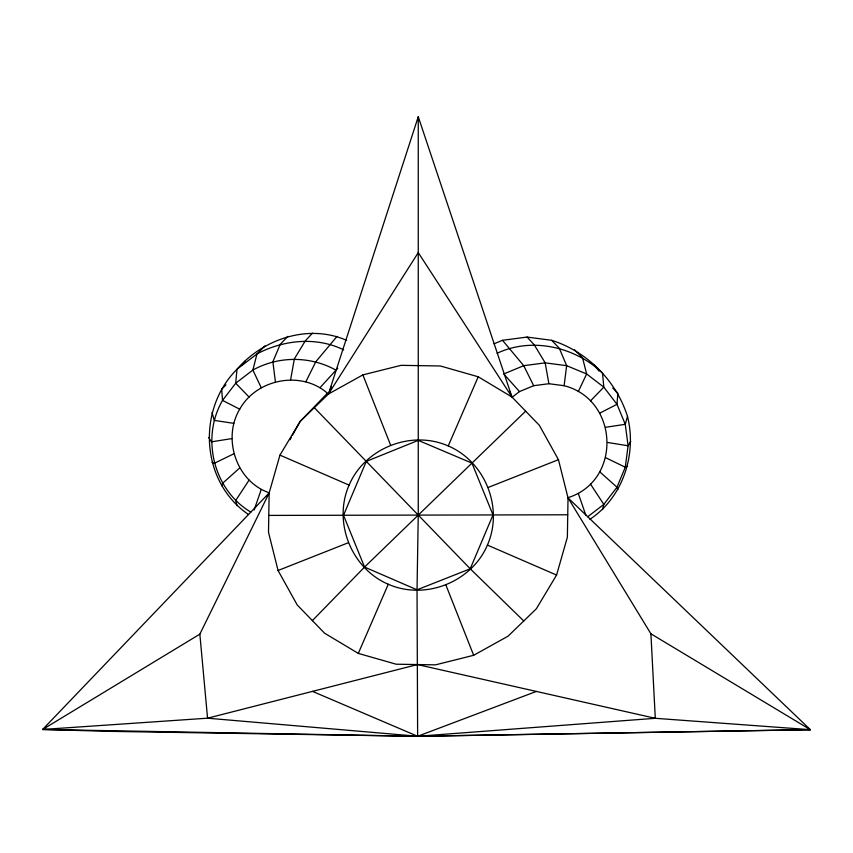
<?xml version="1.0" encoding="UTF-8"?>
<svg xmlns="http://www.w3.org/2000/svg" width="853" height="853" viewBox="0 0 853 853"><rect width="100%" height="100%" fill="white"/><g stroke="black" fill="none" stroke-linecap="round" stroke-linejoin="round"><path stroke-width="1.28" d="M420.444 735.787L417.842 736.278L109.856 731.373L42.65 729.464L269.143 492.97L268.503 532.325L278.067 570.497L297.175 604.894L324.545 633.171L358.303 653.398L396.133 664.21L435.488 664.85L473.66 655.296L508.057 636.178L536.334 608.807L556.572 575.061L567.373 537.219L568.023 497.875L558.459 459.692L539.341 425.295L511.971 397.018L418.258 252.595L328.458 394.011L300.181 421.382L279.955 455.129L269.143 492.97L199.847 634.152L207.556 718.194L417.842 736.278L810.35 729.688L568.023 497.875L650.914 633.811L810.35 729.688L417.639 736.278L312.497 691.378M567.97 497.683C622.136 480.729 618.873 399.481 564.121 385.705L566.648 365.681L559.28 348.195L551.656 340.304L527.079 337.063L502.502 340.304L494.058 343.802M248.564 514.562C200.69 482.009 196.499 409.589 236.995 369.253C263.321 338.737 308.797 323.596 346.67 340.379M269.196 492.789C236.366 481.572 222.1 438.645 239.714 409.184C256.764 378.487 302.378 370.01 328.384 394.086M589.913 519.285C622.871 497.566 637.01 454.148 627.499 416.413C616.324 380.918 587.205 351.489 551.656 340.304M290.628 379.788L294.338 358.942L305.214 340.987L312.443 333.15M602.527 509.604L603.817 504.4L616.996 487.223L625.27 467.231L628.096 445.767L625.27 424.314L616.996 404.311L603.817 387.145L586.64 373.966L566.648 365.681L545.184 362.856L523.731 365.681L503.739 373.966L519.509 391.58L533.679 385.705L548.895 383.711L564.121 385.705M627.499 416.413L625.27 424.314L605.683 427.278M349.101 485.112C332.83 522.025 351.169 568.439 388.275 584.252C425.189 600.523 471.602 582.183 487.415 545.078C503.686 508.164 485.357 461.761 448.241 445.938C411.327 429.667 364.924 448.006 349.101 485.112L279.955 455.129M418.258 116.722L328.458 394.011L362.866 374.894L401.038 365.34L440.383 365.98L478.224 376.791L511.971 397.018L418.258 116.722L418.258 515.095L417.032 589.818L417.639 736.278L655.296 718.301L810.35 729.688M254.13 510.03L261.231 489.494M221.663 485.709L222.537 483.31L239.714 467.977M331.508 386.622L328.458 394.011L329.962 391.847M358.303 653.398L388.275 584.252M448.241 445.938L478.224 376.791M578.291 391.58L586.64 373.966L582.546 357.834L574.57 349.794M305.843 381.792L315.791 361.768L337.02 336.381M289.988 439.721L291.268 437.429M292.536 435.137L300.181 421.382L327.36 393.297M630.793 441.385L628.096 445.767L607.688 442.494M249.055 480.154L235.705 500.476L236.995 505.69M266.936 496.286L269.143 492.97M242.113 365.105L245.291 360.968M320.024 387.667L337.756 368.261M287.866 336.381L280.242 344.281L272.875 361.768L275.412 381.792M590.468 400.931L603.817 387.145L602.527 373.166C575.263 346.819 531.931 336.807 497.096 353.27M312.39 620.611L364.562 567.064L525.661 411.157M225.928 384.927L221.663 389.235L222.537 400.398C200.732 437.77 213.431 489.963 250.857 512.109M264.963 345.87L256.977 353.92L236.995 369.253L235.705 383.221L222.537 400.398L239.714 409.184M512.163 397.221L519.509 391.58M587.653 516.801L603.817 504.4L590.468 484.067M415.23 735.787L417.842 736.278L42.65 729.464L199.847 634.152M599.819 413.097L616.996 404.311L617.86 393.148L612.742 387.987M233.839 453.796L214.252 463.307L212.024 462.443M278.067 570.497L348.163 542.796M488.353 487.394L558.459 459.692M627.499 466.356L625.27 467.231L605.683 457.709M417.639 736.278L536.356 691.431M231.835 438.581L211.427 441.854L208.74 437.472M42.65 729.464L207.556 718.194L417.426 664.562L655.296 718.301L650.914 633.811M268.78 515.415L567.746 514.785M233.839 423.365L214.252 420.39L212.024 412.5M343.652 349.858C316.378 336.413 283.345 339.889 256.977 353.92L252.883 370.053L235.705 383.221L249.055 397.008M335.794 370.053C310.268 355.882 278.409 355.882 252.883 370.053L261.231 387.667M487.415 545.078L556.572 575.061M599.819 471.89L616.996 487.223L617.86 489.622M523.763 620.973L470.227 568.791L314.32 407.691M527.079 337.063L534.309 344.911L545.184 362.856L548.895 383.711M502.502 340.304L523.731 365.681L533.679 385.705M594.232 364.881L598.998 371.098M509.902 392.135L511.971 397.018M362.866 374.894L390.557 444.999M445.959 585.19L473.66 655.296M578.291 493.407L585.808 515.159M366.289 461.398L343.514 515.255L364.562 567.064L417.032 589.818L470.227 568.791L493.002 514.935L471.954 463.126L418.258 440.361L366.289 461.398"/></g></svg>
